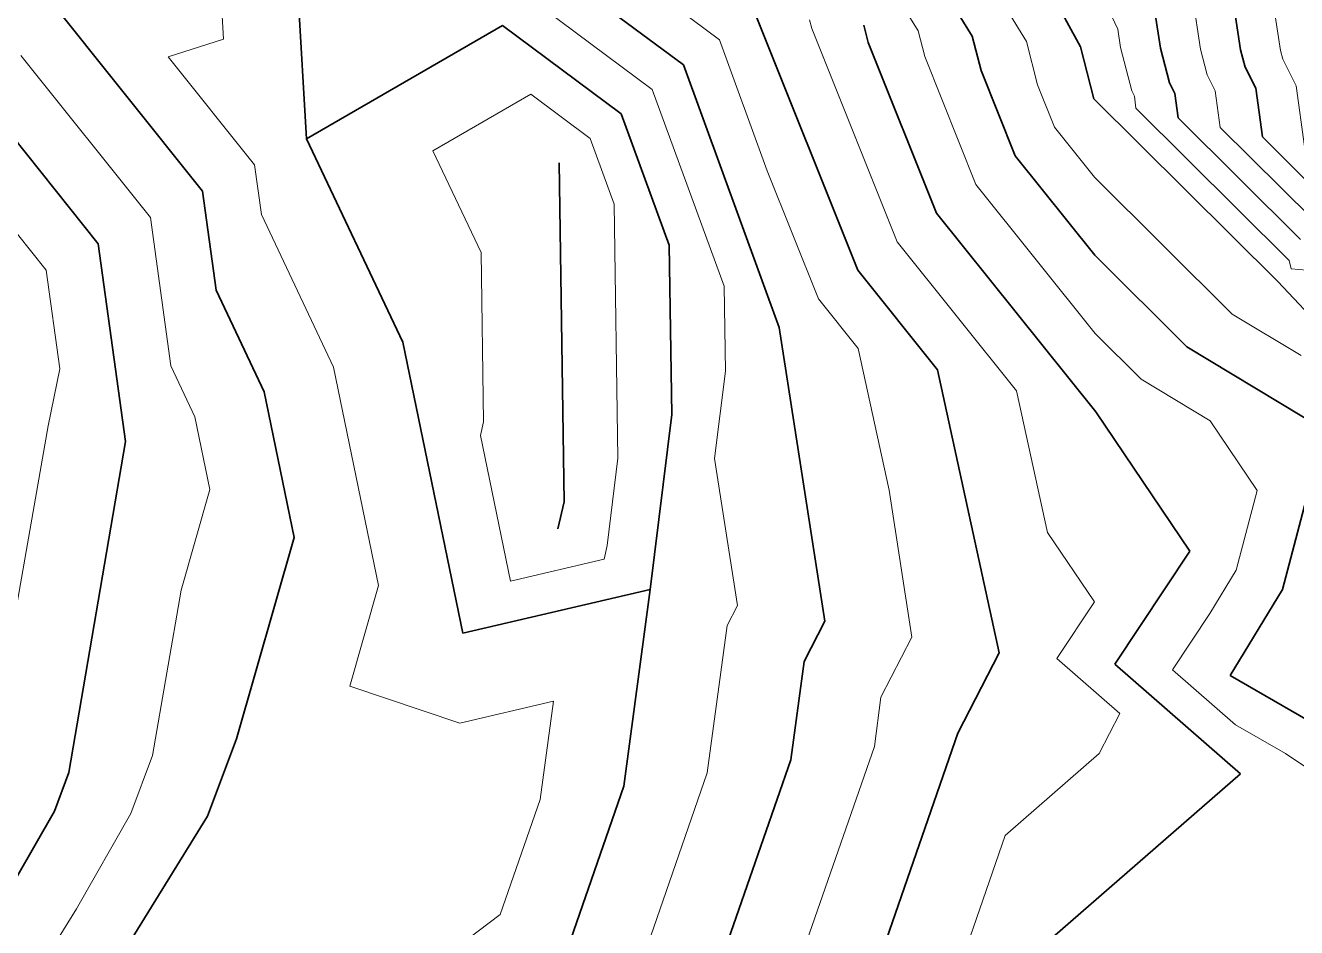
# Model space of a CAD drawing. Header units: millimetres. Extents: x -861324 to 439029, y -308065 to 694685.
# Drawn here: x -266217 to -220488, y 5399 to 37867 of the extents above; entities that cross this region are included whole.
import ezdxf

# ---------------------------------------------------------------- set-up
doc = ezdxf.new("R2010")
doc.units = ezdxf.units.MM
doc.layers.add('C-TOPO-MAJR', color=7, linetype='Continuous', lineweight=35)
doc.layers.add('C-TOPO-MINR', color=7, linetype='Continuous', lineweight=9)

msp = doc.modelspace()

# ---------------------------------------------------------------- linework, layer by layer
at = {"layer": 'C-TOPO-MAJR'}
for p, q in [((-234756, 48993), (-228261, 37097)), ((-238395, 47645), (-232159, 37485)), ((-251085, 42807), (-242549, 36445)), ((-256578, 41882), (-256101, 33790)), ((-266057, 39680), (-259848, 31898)), ((-222907, 39616), (-222501, 36989)), ((-239954, 38259), (-236274, 29054)), ((-225584, 38357), (-225381, 37043)), ((-256101, 33790), (-249049, 37863)), ((-249049, 37863), (-244780, 34682)), ((-236056, 37872), (-235896, 37249)), ((-235896, 37249), (-233442, 31112)), ((-232159, 37485), (-231838, 36239)), ((-228261, 37097), (-227779, 35229)), ((-225381, 37043), (-225060, 35799)), ((-222501, 36989), (-222341, 36368)), ((-242549, 36445), (-239105, 26996)), ((-231838, 36239), (-230611, 33171)), ((-222341, 36368), (-221958, 35604)), ((-225060, 35799), (-224869, 35416)), ((-227779, 35229), (-221163, 28651)), ((-224869, 35416), (-224750, 34540)), ((-221958, 35604), (-221720, 33852)), ((-244780, 34682), (-243059, 29957)), ((-224750, 34540), (-220343, 30159)), ((-266700, 33897), (-263596, 30006)), ((-221720, 33852), (-219522, 31667)), ((-252642, 26465), (-256101, 33790)), ((-230611, 33171), (-227746, 29593)), ((-246833, 20726), (-247012, 32918)), ((-259848, 31898), (-259357, 28341)), ((-233442, 31112), (-227712, 23956)), ((-263596, 30006), (-262613, 22891)), ((-243059, 29957), (-242969, 23861)), ((-227746, 29593), (-224438, 26304)), ((-236274, 29054), (-233409, 25476)), ((-221163, 28651), (-219015, 26364)), ((-259357, 28341), (-257627, 24678)), ((-239105, 26996), (-237464, 16424)), ((-250480, 15990), (-252642, 26465)), ((-224438, 26304), (-219488, 23314)), ((-233409, 25476), (-231187, 15284)), ((-257627, 24678), (-256546, 19440)), ((-242969, 23861), (-243740, 17564)), ((-227712, 23956), (-224333, 18950)), ((-262613, 22891), (-264654, 10983)), ((-219488, 23314), (-220995, 17570)), ((-246833, 20726), (-247061, 19751)), ((-256546, 19440), (-258625, 12192)), ((-224333, 18950), (-227031, 14875)), ((-250480, 15990), (-243740, 17564)), ((-243740, 17564), (-244693, 10486)), ((-220995, 17570), (-222874, 14466)), ((-237464, 16424), (-238207, 14980)), ((-231187, 15284), (-232674, 12395)), ((-238207, 14980), (-238683, 11441)), ((-227031, 14875), (-222504, 10932)), ((-222874, 14466), (-219260, 12384)), ((-232674, 12395), (-241287, -12415)), ((-258625, 12192), (-259668, 9407)), ((-238683, 11441), (-244426, -5099)), ((-264654, 10983), (-265176, 9590)), ((-222504, 10932), (-229265, 5040)), ((-244693, 10486), (-247564, 2216)), ((-265176, 9590), (-269096, 2743)), ((-259668, 9407), (-265418, 96))]:
    msp.add_line(p, q, dxfattribs=at)
at = {"layer": 'C-TOPO-MINR'}
for p, q in [((-238785, 45298), (-234107, 37678)), ((-229689, 43719), (-226922, 37727)), ((-233328, 42371), (-230210, 37291)), ((-259325, 41419), (-259086, 37373)), ((-250067, 40335), (-243665, 35564)), ((-245520, 40533), (-241251, 37352)), ((-221568, 40246), (-221061, 36962)), ((-224245, 38986), (-223941, 37016)), ((-238005, 38066), (-237925, 37754)), ((-237925, 37754), (-234858, 30083)), ((-234107, 37678), (-233867, 36744)), ((-226922, 37727), (-226821, 37070)), ((-259086, 37373), (-261079, 36735)), ((-241251, 37352), (-239530, 32628)), ((-230210, 37291), (-229808, 35734)), ((-226821, 37070), (-226420, 35514)), ((-266378, 36788), (-261722, 30952)), ((-261079, 36735), (-257975, 32844)), ((-233867, 36744), (-232027, 32141)), ((-223941, 37016), (-223700, 36083)), ((-221061, 36962), (-220981, 36653)), ((-220981, 36653), (-220503, 35698)), ((-229808, 35734), (-229195, 34200)), ((-223700, 36083), (-223413, 35510)), ((-220503, 35698), (-220206, 33508)), ((-251557, 33354), (-248031, 35391)), ((-248031, 35391), (-245896, 33800)), ((-243665, 35564), (-241082, 28477)), ((-226420, 35514), (-226324, 35323)), ((-226324, 35323), (-226265, 34885)), ((-223413, 35510), (-223235, 34196)), ((-226265, 34885), (-220753, 29405)), ((-229195, 34200), (-227763, 32411)), ((-223235, 34196), (-219932, 30913)), ((-245896, 33800), (-245036, 31438)), ((-249827, 29692), (-251557, 33354)), ((-257975, 32844), (-257729, 31065)), ((-239530, 32628), (-237690, 28025)), ((-232027, 32141), (-227729, 26774)), ((-227763, 32411), (-222800, 27477)), ((-245036, 31438), (-244901, 22294)), ((-267022, 31005), (-265470, 29060)), ((-261722, 30952), (-260985, 25616)), ((-257729, 31065), (-255134, 25571)), ((-234858, 30083), (-230560, 24716)), ((-249737, 23596), (-249827, 29692)), ((-220753, 29405), (-220682, 29101)), ((-265470, 29060), (-264978, 25502)), ((-220682, 29101), (-219852, 29033)), ((-241082, 28477), (-241037, 25429)), ((-237690, 28025), (-236257, 26236)), ((-222800, 27477), (-220326, 25983)), ((-227729, 26774), (-226075, 25130)), ((-236257, 26236), (-235146, 21140)), ((-260985, 25616), (-260120, 23784)), ((-264978, 25502), (-265399, 23451)), ((-255134, 25571), (-253513, 17715)), ((-241037, 25429), (-241423, 22280)), ((-230560, 24716), (-229449, 19620)), ((-226075, 25130), (-223600, 23635)), ((-260120, 23784), (-259579, 21165)), ((-265399, 23451), (-266648, 16332)), ((-249851, 23108), (-249737, 23596)), ((-223600, 23635), (-221911, 21132)), ((-248770, 17871), (-249851, 23108)), ((-244901, 22294), (-245287, 19145)), ((-241423, 22280), (-240602, 16994)), ((-259579, 21165), (-260619, 17541)), ((-235146, 21140), (-234325, 15854)), ((-221911, 21132), (-222664, 18260)), ((-229449, 19620), (-227760, 17117)), ((-245287, 19145), (-245401, 18658)), ((-245401, 18658), (-248770, 17871)), ((-222664, 18260), (-223604, 16708)), ((-260619, 17541), (-261640, 11587)), ((-253513, 17715), (-254552, 14091)), ((-240602, 16994), (-240974, 16272)), ((-227760, 17117), (-229109, 15080)), ((-223604, 16708), (-224953, 14671)), ((-240974, 16272), (-241688, 10963)), ((-234325, 15854), (-235440, 13688)), ((-229109, 15080), (-226845, 13108)), ((-224953, 14671), (-222689, 12699)), ((-254552, 14091), (-250591, 12761)), ((-250591, 12761), (-247221, 13548)), ((-247221, 13548), (-247698, 10009)), ((-235440, 13688), (-235678, 11918)), ((-226845, 13108), (-227589, 11664)), ((-222689, 12699), (-220882, 11658)), ((-235678, 11918), (-242856, -8757)), ((-261640, 11587), (-262422, 9499)), ((-227589, 11664), (-230969, 8718)), ((-220882, 11658), (-217663, 9482)), ((-241688, 10963), (-245995, -1442)), ((-247698, 10009), (-249133, 5874)), ((-262422, 9499), (-264382, 6075)), ((-230969, 8718), (-237430, -9890)), ((-264382, 6075), (-267257, 1420)), ((-249133, 5874), (-252758, 3142))]:
    msp.add_line(p, q, dxfattribs=at)

doc.saveas('drawing.dxf')
